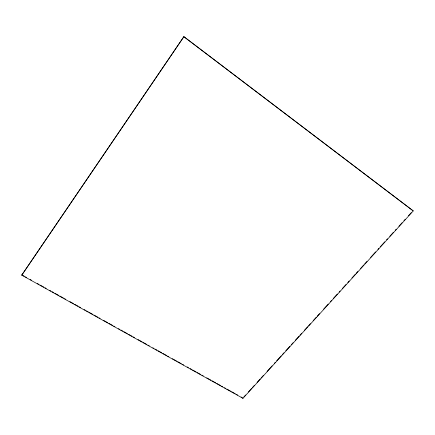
<?xml version="1.0" encoding="UTF-8"?>
<svg xmlns="http://www.w3.org/2000/svg" width="435" height="435" viewBox="0 0 435 435"><rect width="100%" height="100%" fill="white"/><g stroke="black" fill="none" stroke-linecap="round" stroke-linejoin="round"><path stroke-width="0.65" d="M21.75 275.159L183.88 36.67L413.25 210.915L242.969 398.329L21.75 275.159L183.88 36.67M243.828 396.981L245.65 394.975M248.385 391.962L251.577 388.444M252.49 387.444L254.317 385.432M257.052 382.419L260.244 378.907M261.158 377.901L263.436 375.389M267.085 371.376L272.103 365.851M274.382 363.339L275.295 362.333M276.665 360.827L281.222 355.808M282.592 354.302L283.963 352.796M285.784 350.789L289.889 346.265M291.26 344.759L293.081 342.753M295.36 340.241L299.008 336.228M299.922 335.222L301.749 333.215M304.484 330.203L307.675 326.685M308.589 325.679L310.411 323.673M313.151 320.66L316.343 317.148M317.251 316.142L319.535 313.63M323.64 309.111L328.197 304.092M330.48 301.58L331.394 300.574M333.215 298.568L337.321 294.049M339.142 292.037L340.056 291.037M342.34 288.525L345.988 284.506M347.81 282.5L349.18 280.994M351.915 277.981L355.107 274.463M356.02 273.463L357.842 271.451M360.582 268.438L363.774 264.926M364.682 263.92L366.966 261.413M370.615 257.395L375.628 251.87M377.912 249.358L378.825 248.358M380.19 246.852L384.752 241.827M386.574 239.821L387.487 238.815M389.771 236.303L393.419 232.29M395.241 230.278L396.154 229.278M398.89 226.265L402.081 222.747M403.908 220.741L405.273 219.235M408.465 215.716L411.205 212.704M21.891 274.882L24.262 276.203M25.447 276.861L26.633 277.519M30.184 279.504L31.369 280.162M37.296 283.462L39.074 284.452M40.259 285.11L43.815 287.095M45.001 287.752L46.186 288.41M49.742 290.395L50.928 291.053M52.113 291.711L53.886 292.701M55.071 293.364L58.627 295.343M59.812 296.001L63.369 297.986M64.554 298.644L65.739 299.302M69.888 301.613L73.444 303.592M74.63 304.255L78.18 306.235M79.366 306.892L80.551 307.556M84.107 309.535L85.293 310.193M86.478 310.856L88.256 311.846M89.441 312.504L92.998 314.483M94.183 315.147L97.739 317.126M98.924 317.784L100.11 318.447M103.66 320.426L107.809 322.737M108.995 323.395L112.551 325.375M113.736 326.038L114.922 326.696M118.478 328.675L119.663 329.338M120.848 329.996L122.626 330.986M123.812 331.649L127.363 333.629M128.548 334.287L132.104 336.266M133.289 336.929L134.475 337.587M138.031 339.566L142.18 341.877M143.365 342.541L146.921 344.52M148.107 345.178L149.292 345.841M152.843 347.821L154.028 348.478M155.213 349.142L156.992 350.131M158.177 350.789L161.733 352.769M162.918 353.432L166.475 355.411M167.66 356.069L168.845 356.733M172.401 358.712L176.55 361.023M177.73 361.681L181.286 363.66M182.472 364.323L183.657 364.981M187.213 366.961L188.398 367.624M190.177 368.614L191.362 369.271M192.547 369.935L196.103 371.914M197.289 372.572L200.845 374.551M202.025 375.215L203.21 375.873M206.766 377.852L210.915 380.163M212.101 380.826L215.657 382.805M216.842 383.463L220.398 385.443M221.584 386.106L222.769 386.764M224.547 387.754L225.732 388.417M226.912 389.075L230.468 391.054M231.654 391.717L235.21 393.697M236.395 394.355L237.581 395.018M241.137 396.997L242.969 398.329M183.896 36.736L413.25 210.915"/></g></svg>
